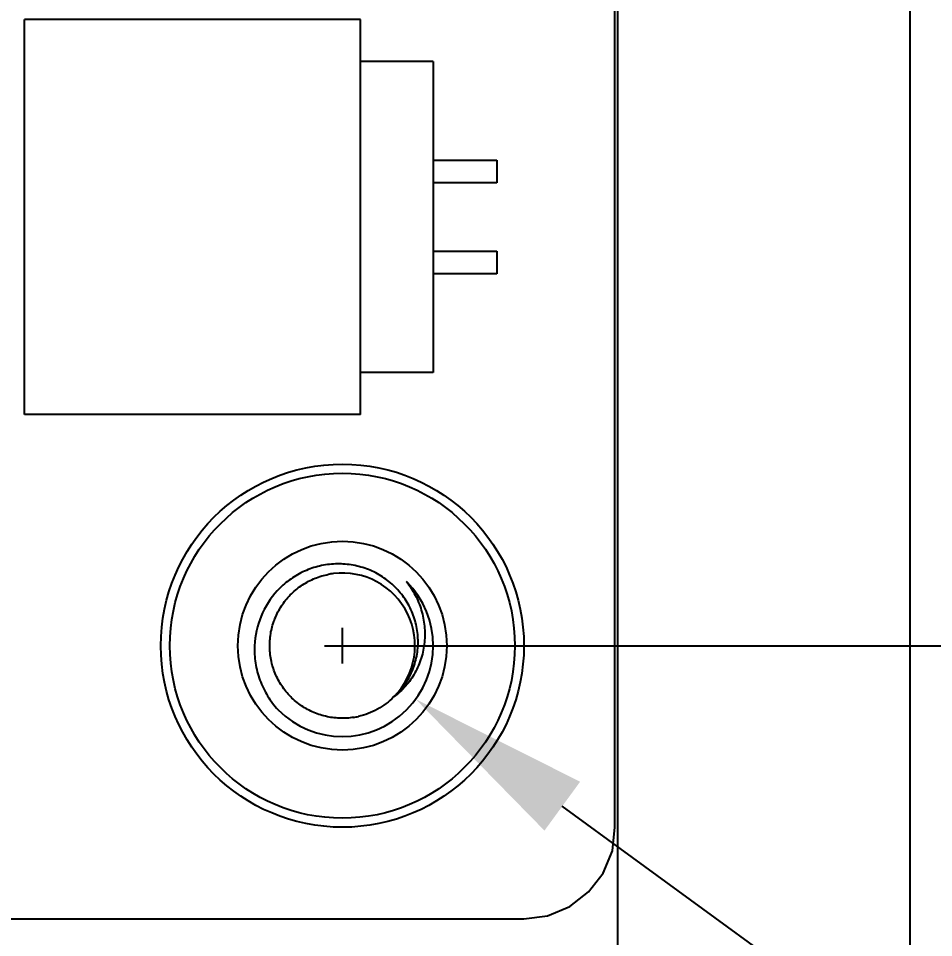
# Model space of a CAD drawing. Header units: inches. Extents: x -13 to 240, y -18 to 126.
# Drawn here: x 218.76 to 228.84, y 24.25 to 34.38 of the extents above; entities that cross this region are included whole.
import ezdxf

# ---------------------------------------------------------------- set-up
doc = ezdxf.new("R2010")
doc.units = ezdxf.units.IN
doc.header["$LTSCALE"] = 1.21
doc.header["$MEASUREMENT"] = 0
doc.header["$PDMODE"] = 3
doc.header["$PDSIZE"] = 0.3125
doc.layers.get('0').update_dxf_attribs({"linetype": 'CONTINUOUS'})
doc.layers.get('Defpoints').update_dxf_attribs({"linetype": 'CONTINUOUS'})
doc.layers.add('DIM', color=3, linetype='CONTINUOUS')
doc.styles.get("Standard").update_dxf_attribs({"font": 'txt', "width": 0.8})
doc.dimstyles.get("Standard").update_dxf_attribs({"dimtxt": 0.15625, "dimasz": 0.1875, "dimexe": 0.125, "dimexo": 0.0625, "dimgap": 0.09, "dimtad": 0, "dimtih": 1, "dimtoh": 1, "dimzin": 4, "dimdsep": 46, "dimtxsty": 'Standard', "dimblk": '_FILLED', "dimblk1": '_FILLED', "dimblk2": '_FILLED', "dimcen": 0.09, "dimazin": 1, "dimtp": 0.01, "dimtm": 0.01, "dimtfac": 1, "dimtofl": 0, "dimtmove": 0, "dimatfit": 3, "dimldrblk": '_FILLED', "dimfxl": 1, "dimtolj": 1, "dimtzin": 4, "dimarcsym": 0})

# ---------------------------------------------------------------- blocks, each defined once
blk = doc.blocks.new('_FILLED')
at = {"color": 0, "linetype": 'ByBlock'}
blk.add_solid([(0, 0), (-1, 0.1667), (-1, -0.1667)], dxfattribs=at)
blk = doc.blocks.new('*D52')
at = {"layer": 'Defpoints', "color": 0}
for p in [(222.327, 99.465), (222.327, 27.465), (236.856, 27.465)]:
    blk.add_point(p, dxfattribs=at)
at = {"layer": 'DIM', "color": 0, "lineweight": -2}
for p, q in [((222.389, 99.465), (236.981, 99.465)), ((236.856, 97.465), (236.856, 66.488)), ((236.856, 29.465), (236.856, 60.442)), ((222.389, 27.465), (236.981, 27.465))]:
    blk.add_line(p, q, dxfattribs=at)
at = {"layer": 'DIM', "color": 0, "lineweight": -2, "xscale": 2, "yscale": 2, "zscale": 2}
for p, rotation in [((236.856, 99.465), 90), ((236.856, 27.465), 270)]:
    blk.add_blockref('_FILLED', p, dxfattribs=dict(at, rotation=rotation))
at = {"layer": 'DIM', "color": 0, "insert": (236.856, 63.465), "char_height": 2, "attachment_point": 5, "rotation": 90}
blk.add_mtext('\\A1;72.00', dxfattribs=at)
blk = doc.blocks.new('*D62')
at = {"layer": 'Defpoints', "color": 0}
for p in [(221.519, 28.056), (223.134, 26.877)]:
    blk.add_point(p, dxfattribs=at)
at = {"layer": 'DIM', "color": 0, "lineweight": -2}
for p, q in [((222.327, 27.268), (222.327, 27.664)), ((222.129, 27.466), (222.525, 27.466)), ((231.265, 20.946), (224.75, 25.698))]:
    blk.add_line(p, q, dxfattribs=at)
at = {"layer": 'DIM', "color": 0, "lineweight": -2, "xscale": 2, "yscale": 2, "zscale": 2, "rotation": 143.8930102791014}
blk.add_blockref('_FILLED', (223.134, 26.877), dxfattribs=at)
at = {"layer": 'DIM', "color": 0, "insert": (235.001, 18.222), "char_height": 2, "attachment_point": 5, "rotation": 323.893}
blk.add_mtext('\\A1;4*M2.00', dxfattribs=at)

msp = doc.modelspace()

# ---------------------------------------------------------------- linework, layer by layer
at = {"color": 7, "linetype": 'Continuous'}
for p, q in [((228.577, 103.686), (228.577, 23.246)), ((225.357, 102.386), (225.357, 19.546)), ((225.327, 25.466), (225.335, 101.466)), ((222.527, 34.363), (218.827, 34.363)), ((218.827, 30.013), (218.827, 34.363)), ((222.527, 30.013), (222.527, 34.363)), ((223.327, 33.9), (222.527, 33.9)), ((223.327, 33.9), (223.327, 30.476)), ((223.327, 32.813), (224.027, 32.813)), ((224.027, 32.813), (224.027, 32.563)), ((224.027, 32.563), (223.327, 32.563)), ((223.327, 31.813), (224.027, 31.813)), ((224.027, 31.813), (224.027, 31.563)), ((224.027, 31.563), (223.327, 31.563)), ((223.327, 30.476), (222.527, 30.476)), ((222.527, 30.013), (218.827, 30.013)), ((225.301, 25.205), (225.327, 25.466)), ((225.2, 24.962), (225.301, 25.205)), ((225.04, 24.753), (225.2, 24.962)), ((224.831, 24.593), (225.04, 24.753)), ((224.588, 24.492), (224.831, 24.593)), ((202.547, 24.461), (224.327, 24.458)), ((224.327, 24.458), (224.588, 24.492))]:
    msp.add_line(p, q, dxfattribs=at)
for radius in [2, 1.9, 1.15]:
    msp.add_circle((222.327, 27.466), radius, dxfattribs=at)
for centre, radius, start, end in [((222.326, 27.467), 0.799, 97.041, 100.9143), ((222.327, 27.466), 0.8, 315.539, 97.0457), ((222.327, 27.466), 1, 225, 45), ((222.327, 27.465), 0.799, 278.9757, 282.8536)]:
    msp.add_arc(centre, radius, start, end, dxfattribs=at)
for points, knots in [([(222.892, 26.901), (222.936, 26.94), (223.014, 27.027), (223.1, 27.181), (223.152, 27.35), (223.167, 27.525), (223.145, 27.7), (223.088, 27.867), (222.997, 28.018), (222.878, 28.148), (222.736, 28.252), (222.575, 28.325), (222.404, 28.365), (222.228, 28.371), (222.054, 28.343), (221.888, 28.283), (221.738, 28.192), (221.65, 28.113), (221.61, 28.07)], [0, 0, 0, 0, 0.062476, 0.124951, 0.187434, 0.24992, 0.31241, 0.374903, 0.437399, 0.499899, 0.562402, 0.624908, 0.687417, 0.749928, 0.812442, 0.874959, 0.937478, 1, 1, 1, 1]), ([(222.452, 26.676), (222.4, 26.668), (222.296, 26.662), (222.142, 26.683), (221.994, 26.733), (221.859, 26.811), (221.741, 26.914), (221.645, 27.037), (221.575, 27.177), (221.534, 27.327), (221.522, 27.483), (221.54, 27.638), (221.588, 27.787), (221.664, 27.923), (221.764, 28.042), (221.886, 28.14), (222.024, 28.213), (222.124, 28.242), (222.175, 28.252)], [0, 0, 0, 0, 0.062524, 0.125017, 0.187517, 0.250016, 0.312515, 0.375014, 0.437512, 0.500011, 0.562509, 0.625008, 0.687506, 0.750005, 0.812504, 0.875002, 0.937501, 1, 1, 1, 1]), ([(223.034, 28.173), (223.07, 28.126), (223.135, 28.025), (223.202, 27.859), (223.237, 27.683), (223.237, 27.504), (223.202, 27.328), (223.132, 27.163), (223.029, 27.016), (222.94, 26.935), (222.892, 26.901)], [0, 0, 0, 0, 0.125239, 0.250419, 0.375543, 0.5006, 0.625583, 0.750487, 0.875289, 1, 1, 1, 1]), ([(221.61, 28.07), (221.535, 27.989), (221.413, 27.798), (221.365, 27.577), (221.36, 27.466)], [0, 0, 0, 0, 0.499954, 1, 1, 1, 1]), ([(221.36, 27.466), (221.357, 27.402), (221.364, 27.273), (221.413, 27.085), (221.498, 26.91), (221.576, 26.807), (221.619, 26.759)], [0, 0, 0, 0, 0.249991, 0.499982, 0.74998, 1, 1, 1, 1])]:
    msp.add_open_spline(points, degree=3, knots=knots, dxfattribs=at)
msp.add_open_spline([(222.892, 26.901), (222.84, 26.848), (222.719, 26.757), (222.577, 26.703), (222.505, 26.686)], degree=3, dxfattribs=at)

# ---------------------------------------------------------------- dimensions: what is measured, and where the dimension line sits
at = {"layer": 'DIM'}
dim = msp.add_linear_dim(base=(236.856, 27.465), p1=(222.327, 99.465), p2=(222.327, 27.465), angle=90, dimstyle='Standard', override={"dimtxt": 2, "dimasz": 2, "dimtih": 0, "dimtoh": 0, "dimzin": 0, "dimcen": 0.198, "dimadec": 0, "dimazin": 0, "dimtp": 0, "dimtm": 0, "dimtdec": 4, "dimtzin": 0}, dxfattribs=at)
dim.commit()
dim.dimension.update_dxf_attribs({"geometry": '*D52', "text_midpoint": (236.856, 63.465)})
dim = msp.add_diameter_dim_2p(p1=(221.519, 28.056), p2=(223.134, 26.877), dimstyle='Standard', override={"dimtxt": 2, "dimasz": 2, "dimtih": 0, "dimtoh": 0, "dimzin": 0, "dimpost": '4*M<>', "dimcen": 0.198, "dimadec": 0, "dimazin": 0, "dimtp": 0, "dimtm": 0, "dimtdec": 4, "dimtzin": 0}, dxfattribs=at)
dim.commit()
dim.dimension.update_dxf_attribs({"geometry": '*D62', "text_midpoint": (235.001, 18.222), "dimtype": 163})

doc.saveas('drawing.dxf')
